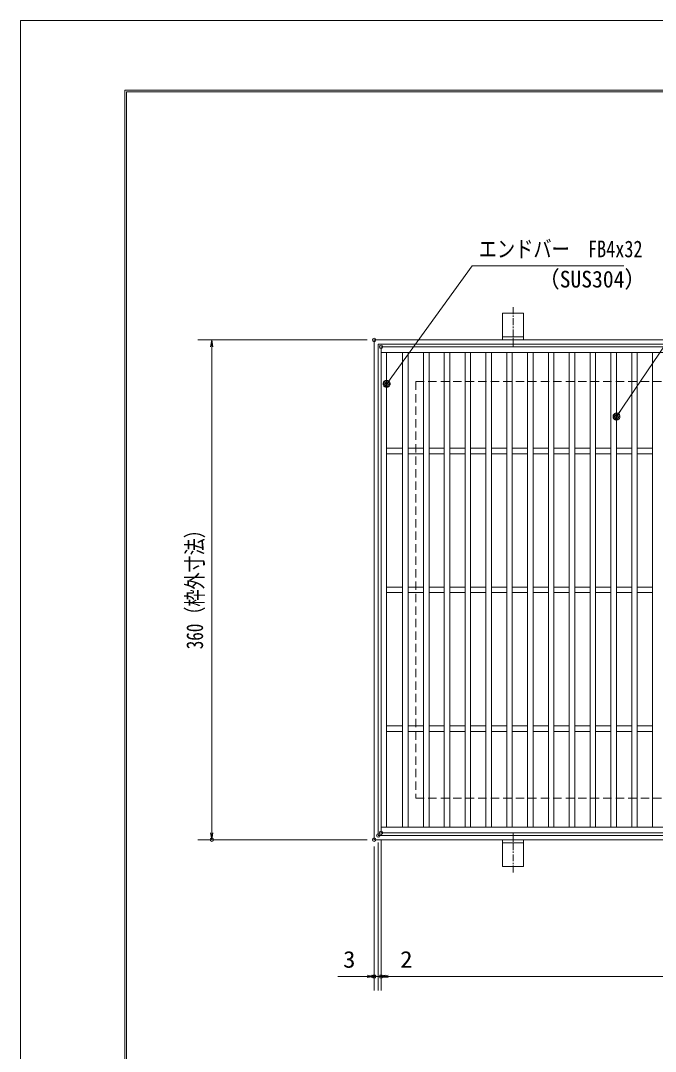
# Model space of a CAD drawing. Units: millimetres, scale not verified. Extents: x -1050 to 1050, y -742 to 742.
# Drawn here: x -1050 to -593, y 0 to 742 of the extents above; entities that cross this region are included whole.
import ezdxf
from ezdxf.enums import TextEntityAlignment as Align

# ---------------------------------------------------------------- set-up
doc = ezdxf.new("R2010")
doc.units = ezdxf.units.MM
doc.header["$LTSCALE"] = 5
doc.header["$PDMODE"] = 32
doc.header["$PDSIZE"] = 2.5
doc.linetypes.add('CHAIN1', pattern=[8, 5, -1, 1, -1])
doc.linetypes.add('DASHED1', pattern=[1.8, 1.2, -0.6])
for name, color, linetype, lineweight in [('0-0_7-図\u3000枠', 4, 'Continuous', 9), ('0-1_寸法注釈', 2, 'Continuous', 9), ('0-4_0', 2, 'Continuous', 9), ('0-5_DEFPOINTS', 134, 'Continuous', 9), ('0-6_枠', 7, 'Continuous', 9), ('0-7_蓋', 5, 'Continuous', 9), ('0-8_アンカー', 7, 'Continuous', 9), ('0-A_溝開口', 4, 'DASHED1', 9)]:
    doc.layers.add(name, color=color, linetype=linetype, lineweight=lineweight)
doc.styles.add('ＭＳ ゴシック', font='')
doc.styles.get('ＭＳ ゴシック').set_extended_font_data('MS Gothic')

# ---------------------------------------------------------------- blocks, each defined once
blk = doc.blocks.new('_OPEN')
at = {"layer": '0-4_0'}
blk.add_line((0, 0), (-5, 0), dxfattribs=at)
blk.add_lwpolyline([(-5, 0.833), (0, 0), (-5, -0.833)], dxfattribs=at)
blk = doc.blocks.new('A$C5D7C781A')
at = {"layer": '0-8_アンカー'}
for p, q in [((0, 118.78), (0, 22.26)), ((0, 118.78), (75, 118.78)), ((75, 118.78), (75, 22.26)), ((75, 33.76), (0, 33.76)), ((0, 22.26), (75, 22.26))]:
    blk.add_line(p, q, dxfattribs=at)
at = {"layer": '0-8_アンカー', "color": 6, "linetype": 'CHAIN1'}
blk.add_line((37.5, 140.11), (37.5, 0), dxfattribs=at)
blk = doc.blocks.new('_Dot')
at = {"layer": '0-4_0'}
for p, q in [((-2.5, 0), (-5, 0)), ((2.445, 0.5), (-2.445, 0.5)), ((1.997, 1.5), (-1.997, 1.5)), ((2.289, -0.995), (-2.289, -0.995)), ((1.499, -1.995), (-1.499, -1.995))]:
    blk.add_line(p, q, dxfattribs=at)
for points in [[(2.5, 0), (2.48, 0.313), (2.421, 0.622), (2.324, 0.92), (2.191, 1.204), (2.023, 1.469), (1.822, 1.711), (1.594, 1.926), (1.34, 2.111), (1.064, 2.262), (0.773, 2.378), (0.468, 2.456), (0.157, 2.495), (-0.157, 2.495), (-0.468, 2.456), (-0.773, 2.378), (-1.064, 2.262), (-1.34, 2.111), (-1.594, 1.926), (-1.822, 1.711), (-2.023, 1.469), (-2.191, 1.204), (-2.324, 0.92), (-2.421, 0.622), (-2.48, 0.313), (-2.5, 0), (0, 0)], [(-2.5, 0), (-2.48, -0.313), (-2.421, -0.622), (-2.324, -0.92), (-2.191, -1.204), (-2.023, -1.469), (-1.822, -1.711), (-1.594, -1.926), (-1.34, -2.111), (-1.064, -2.262), (-0.773, -2.378), (-0.468, -2.456), (-0.157, -2.495), (0.157, -2.495), (0.468, -2.456), (0.773, -2.378), (1.064, -2.262), (1.34, -2.111), (1.594, -1.926), (1.822, -1.711), (2.023, -1.469), (2.191, -1.204), (2.324, -0.92), (2.421, -0.622), (2.48, -0.313), (2.5, 0), (0, 0)]]:
    blk.add_lwpolyline(points, close=True, dxfattribs=at)

msp = doc.modelspace()

# ---------------------------------------------------------------- linework, layer by layer
at = {"layer": '0-0_7-図\u3000枠'}
for p, q in [((-975, -692.5), (-975, 692.5)), ((-973.75, -691.25), (-973.75, 691.25)), ((-973.75, 691.25), (998.75, 691.25))]:
    msp.add_line(p, q, dxfattribs=at)
msp.add_lwpolyline([(-975, 692.5), (1000, 692.5), (1000, -692.5)], dxfattribs=at)
at = {"layer": '0-1_寸法注釈'}
for p, q in [((-800.45, 512.475), (-922.363, 512.475)), ((-912.363, 507.475), (-912.363, 157.475)), ((-800.45, 152.475), (-922.363, 152.475)), ((-792.45, 150.475), (-792.45, 43.953)), ((-792.45, 150.475), (-792.45, 43.953)), ((-790.45, 152.475), (-790.45, 43.953)), ((-790.45, 152.475), (-790.45, 43.953)), ((-795.45, 147.475), (-795.45, 43.953)), ((-800.45, 53.953), (-821.563, 53.953)), ((-797.45, 53.953), (-802.45, 53.953)), ((-792.45, 53.953), (-795.45, 53.953)), ((-792.45, 53.953), (-790.45, 53.953)), ((-787.45, 53.953), (-782.45, 53.953)), ((-785.45, 53.953), (199.55, 53.953)), ((-785.45, 53.953), (-764.337, 53.953))]:
    msp.add_line(p, q, dxfattribs=at)
for points in [[(-615.707, 565.749), (-724.931, 565.749), (-785.857, 481.667)], [(-438.147, 565.749), (-547.371, 565.749), (-620.383, 458.117)]]:
    msp.add_lwpolyline(points, dxfattribs=at)
at = {"layer": '0-5_DEFPOINTS'}
msp.add_lwpolyline([(-1050, -742.5), (-1050, 742.5), (1050, 742.5), (1050, -742.5)], close=True, dxfattribs=at)
for p in [(-795.45, 512.475), (-792.45, 155.475), (-790.45, 157.475), (-912.363, 152.475), (-795.45, 152.475), (-795.45, 152.475), (-795.45, 53.953), (-790.45, 53.953)]:
    msp.add_point(p, dxfattribs=at)
at = {"layer": '0-6_枠'}
for p, q in [((-795.45, 512.475), (409.55, 512.475)), ((-795.45, 512.475), (-795.45, 152.475)), ((-792.45, 509.475), (407.714, 509.475)), ((-792.45, 509.475), (-792.45, 155.475)), ((-795.45, 152.475), (409.55, 152.475)), ((-792.45, 155.475), (411.386, 155.475))]:
    msp.add_line(p, q, dxfattribs=at)
at = {"layer": '0-7_蓋'}
for p, q in [((204.55, 507.475), (-790.45, 507.475)), ((-790.45, 157.475), (-790.45, 507.475)), ((204.55, 503.475), (-790.45, 503.475)), ((-786.45, 161.475), (-786.45, 503.475)), ((-774.95, 503.475), (-774.95, 161.475)), ((-770.95, 503.475), (-770.95, 161.475)), ((-759.95, 503.475), (-759.95, 161.475)), ((-755.95, 503.475), (-755.95, 161.475)), ((-744.95, 503.475), (-744.95, 161.475)), ((-740.95, 503.475), (-740.95, 161.475)), ((-729.95, 503.475), (-729.95, 161.475)), ((-725.95, 503.475), (-725.95, 161.475)), ((-714.95, 503.475), (-714.95, 161.475)), ((-710.95, 503.475), (-710.95, 161.475)), ((-699.95, 503.475), (-699.95, 161.475)), ((-695.95, 503.475), (-695.95, 161.475)), ((-684.95, 503.475), (-684.95, 161.475)), ((-680.95, 503.475), (-680.95, 161.475)), ((-669.95, 503.475), (-669.95, 161.475)), ((-665.95, 503.475), (-665.95, 161.475)), ((-654.95, 503.475), (-654.95, 161.475)), ((-650.95, 503.475), (-650.95, 161.475)), ((-639.95, 503.475), (-639.95, 161.475)), ((-635.95, 503.475), (-635.95, 161.475)), ((-624.95, 503.475), (-624.95, 161.475)), ((-620.95, 503.475), (-620.95, 161.475)), ((-609.95, 503.475), (-609.95, 161.475)), ((-605.95, 503.475), (-605.95, 161.475)), ((-594.95, 503.475), (-594.95, 161.475)), ((-774.95, 434.475), (-786.45, 434.475)), ((-759.95, 434.475), (-770.95, 434.475)), ((-744.95, 434.475), (-755.95, 434.475)), ((-729.95, 434.475), (-740.95, 434.475)), ((-714.95, 434.475), (-725.95, 434.475)), ((-699.95, 434.475), (-710.95, 434.475)), ((-684.95, 434.475), (-695.95, 434.475)), ((-669.95, 434.475), (-680.95, 434.475)), ((-654.95, 434.475), (-665.95, 434.475)), ((-639.95, 434.475), (-650.95, 434.475)), ((-624.95, 434.475), (-635.95, 434.475)), ((-609.95, 434.475), (-620.95, 434.475)), ((-594.95, 434.475), (-605.95, 434.475)), ((-774.95, 430.475), (-786.45, 430.475)), ((-759.95, 430.475), (-770.95, 430.475)), ((-744.95, 430.475), (-755.95, 430.475)), ((-729.95, 430.475), (-740.95, 430.475)), ((-714.95, 430.475), (-725.95, 430.475)), ((-699.95, 430.475), (-710.95, 430.475)), ((-684.95, 430.475), (-695.95, 430.475)), ((-669.95, 430.475), (-680.95, 430.475)), ((-654.95, 430.475), (-665.95, 430.475)), ((-639.95, 430.475), (-650.95, 430.475)), ((-624.95, 430.475), (-635.95, 430.475)), ((-609.95, 430.475), (-620.95, 430.475)), ((-594.95, 430.475), (-605.95, 430.475)), ((-774.95, 334.475), (-786.45, 334.475)), ((-774.95, 334.475), (-786.45, 334.475)), ((-759.95, 334.475), (-770.95, 334.475)), ((-759.95, 334.475), (-770.95, 334.475)), ((-744.95, 334.475), (-755.95, 334.475)), ((-744.95, 334.475), (-755.95, 334.475)), ((-729.95, 334.475), (-740.95, 334.475)), ((-729.95, 334.475), (-740.95, 334.475)), ((-714.95, 334.475), (-725.95, 334.475)), ((-714.95, 334.475), (-725.95, 334.475)), ((-699.95, 334.475), (-710.95, 334.475)), ((-699.95, 334.475), (-710.95, 334.475)), ((-684.95, 334.475), (-695.95, 334.475)), ((-684.95, 334.475), (-695.95, 334.475)), ((-669.95, 334.475), (-680.95, 334.475)), ((-669.95, 334.475), (-680.95, 334.475)), ((-654.95, 334.475), (-665.95, 334.475)), ((-654.95, 334.475), (-665.95, 334.475)), ((-639.95, 334.475), (-650.95, 334.475)), ((-639.95, 334.475), (-650.95, 334.475)), ((-624.95, 334.475), (-635.95, 334.475)), ((-624.95, 334.475), (-635.95, 334.475)), ((-609.95, 334.475), (-620.95, 334.475)), ((-609.95, 334.475), (-620.95, 334.475)), ((-594.95, 334.475), (-605.95, 334.475)), ((-594.95, 334.475), (-605.95, 334.475)), ((-774.95, 330.475), (-786.45, 330.475)), ((-774.95, 330.475), (-786.45, 330.475)), ((-759.95, 330.475), (-770.95, 330.475)), ((-759.95, 330.475), (-770.95, 330.475)), ((-744.95, 330.475), (-755.95, 330.475)), ((-744.95, 330.475), (-755.95, 330.475)), ((-729.95, 330.475), (-740.95, 330.475)), ((-729.95, 330.475), (-740.95, 330.475)), ((-714.95, 330.475), (-725.95, 330.475)), ((-714.95, 330.475), (-725.95, 330.475)), ((-699.95, 330.475), (-710.95, 330.475)), ((-699.95, 330.475), (-710.95, 330.475)), ((-684.95, 330.475), (-695.95, 330.475)), ((-684.95, 330.475), (-695.95, 330.475)), ((-669.95, 330.475), (-680.95, 330.475)), ((-669.95, 330.475), (-680.95, 330.475)), ((-654.95, 330.475), (-665.95, 330.475)), ((-654.95, 330.475), (-665.95, 330.475)), ((-639.95, 330.475), (-650.95, 330.475)), ((-639.95, 330.475), (-650.95, 330.475)), ((-624.95, 330.475), (-635.95, 330.475)), ((-624.95, 330.475), (-635.95, 330.475)), ((-609.95, 330.475), (-620.95, 330.475)), ((-609.95, 330.475), (-620.95, 330.475)), ((-594.95, 330.475), (-605.95, 330.475)), ((-594.95, 330.475), (-605.95, 330.475)), ((-774.95, 234.475), (-786.45, 234.475)), ((-774.95, 230.475), (-786.45, 230.475)), ((-759.95, 234.475), (-770.95, 234.475)), ((-759.95, 230.475), (-770.95, 230.475)), ((-744.95, 234.475), (-755.95, 234.475)), ((-744.95, 230.475), (-755.95, 230.475)), ((-729.95, 234.475), (-740.95, 234.475)), ((-729.95, 230.475), (-740.95, 230.475)), ((-714.95, 234.475), (-725.95, 234.475)), ((-714.95, 230.475), (-725.95, 230.475)), ((-699.95, 234.475), (-710.95, 234.475)), ((-699.95, 230.475), (-710.95, 230.475)), ((-684.95, 234.475), (-695.95, 234.475)), ((-684.95, 230.475), (-695.95, 230.475)), ((-669.95, 234.475), (-680.95, 234.475)), ((-669.95, 230.475), (-680.95, 230.475)), ((-654.95, 234.475), (-665.95, 234.475)), ((-654.95, 230.475), (-665.95, 230.475)), ((-639.95, 234.475), (-650.95, 234.475)), ((-639.95, 230.475), (-650.95, 230.475)), ((-624.95, 234.475), (-635.95, 234.475)), ((-624.95, 230.475), (-635.95, 230.475)), ((-609.95, 234.475), (-620.95, 234.475)), ((-609.95, 230.475), (-620.95, 230.475)), ((-594.95, 234.475), (-605.95, 234.475)), ((-594.95, 230.475), (-605.95, 230.475)), ((-790.45, 161.475), (204.55, 161.475)), ((-790.45, 157.475), (204.55, 157.475))]:
    msp.add_line(p, q, dxfattribs=at)
at = {"layer": '0-7_蓋', "color": 7}
for p in [(-790.45, 507.475), (-790.45, 157.475)]:
    msp.add_point(p, dxfattribs=at)
at = {"layer": '0-A_溝開口'}
for p, q in [((-765.45, 482.475), (204.55, 482.475)), ((-765.45, 482.475), (-765.45, 182.475)), ((-765.45, 182.475), (204.55, 182.475))]:
    msp.add_line(p, q, dxfattribs=at)

# ---------------------------------------------------------------- block references
at = {"layer": '0-1_寸法注釈'}
for name, p, rotation in [('_OPEN', (-912.363, 512.475), 90), ('_Dot', (-786.45, 480.862), 233.62864), ('_Dot', (-620.95, 457.293), 235.48592), ('_OPEN', (-912.363, 152.475), 270), ('_OPEN', (-792.45, 53.953), 180), ('_OPEN', (-790.45, 53.953), 180), ('_OPEN', (-790.45, 53.953), 180)]:
    msp.add_blockref(name, p, dxfattribs=dict(at, rotation=rotation))
for p in [(-795.45, 53.953), (-792.45, 53.953)]:
    msp.add_blockref('_OPEN', p, dxfattribs=at)
at = {"layer": '0-8_アンカー', "xscale": 0.2, "yscale": 0.2}
msp.add_blockref('A$C5D7C781A', (-702.95, 508.023), dxfattribs=at)
at = {"layer": '0-8_アンカー', "xscale": -0.2, "yscale": 0.2, "rotation": 180}
msp.add_blockref('A$C5D7C781A', (-702.95, 156.927), dxfattribs=at)

# ---------------------------------------------------------------- texts
at = {"layer": '0-1_寸法注釈', "color": 7, "style": 'ＭＳ ゴシック'}
for s, width, p in [('エンドバー\u3000FB4x32', 0.8, (-720.154, 568.436)), ('（SUS304）', 0.95, (-677.407, 546.644)), ('3', 1.1, (-817.873, 56.64)), ('2', 1.1, (-776.76, 56.64))]:
    msp.add_text(s, height=12.02, dxfattribs=dict(at, width=width)).set_placement(p, align=Align.BOTTOM_LEFT)
at = {"layer": '0-1_寸法注釈', "color": 7, "style": 'ＭＳ ゴシック', "width": 0.75}
msp.add_text('360（枠外寸法）', height=12.03, rotation=90, dxfattribs=at).set_placement((-915.05, 289.682), align=Align.BOTTOM_LEFT)

doc.saveas('drawing.dxf')
